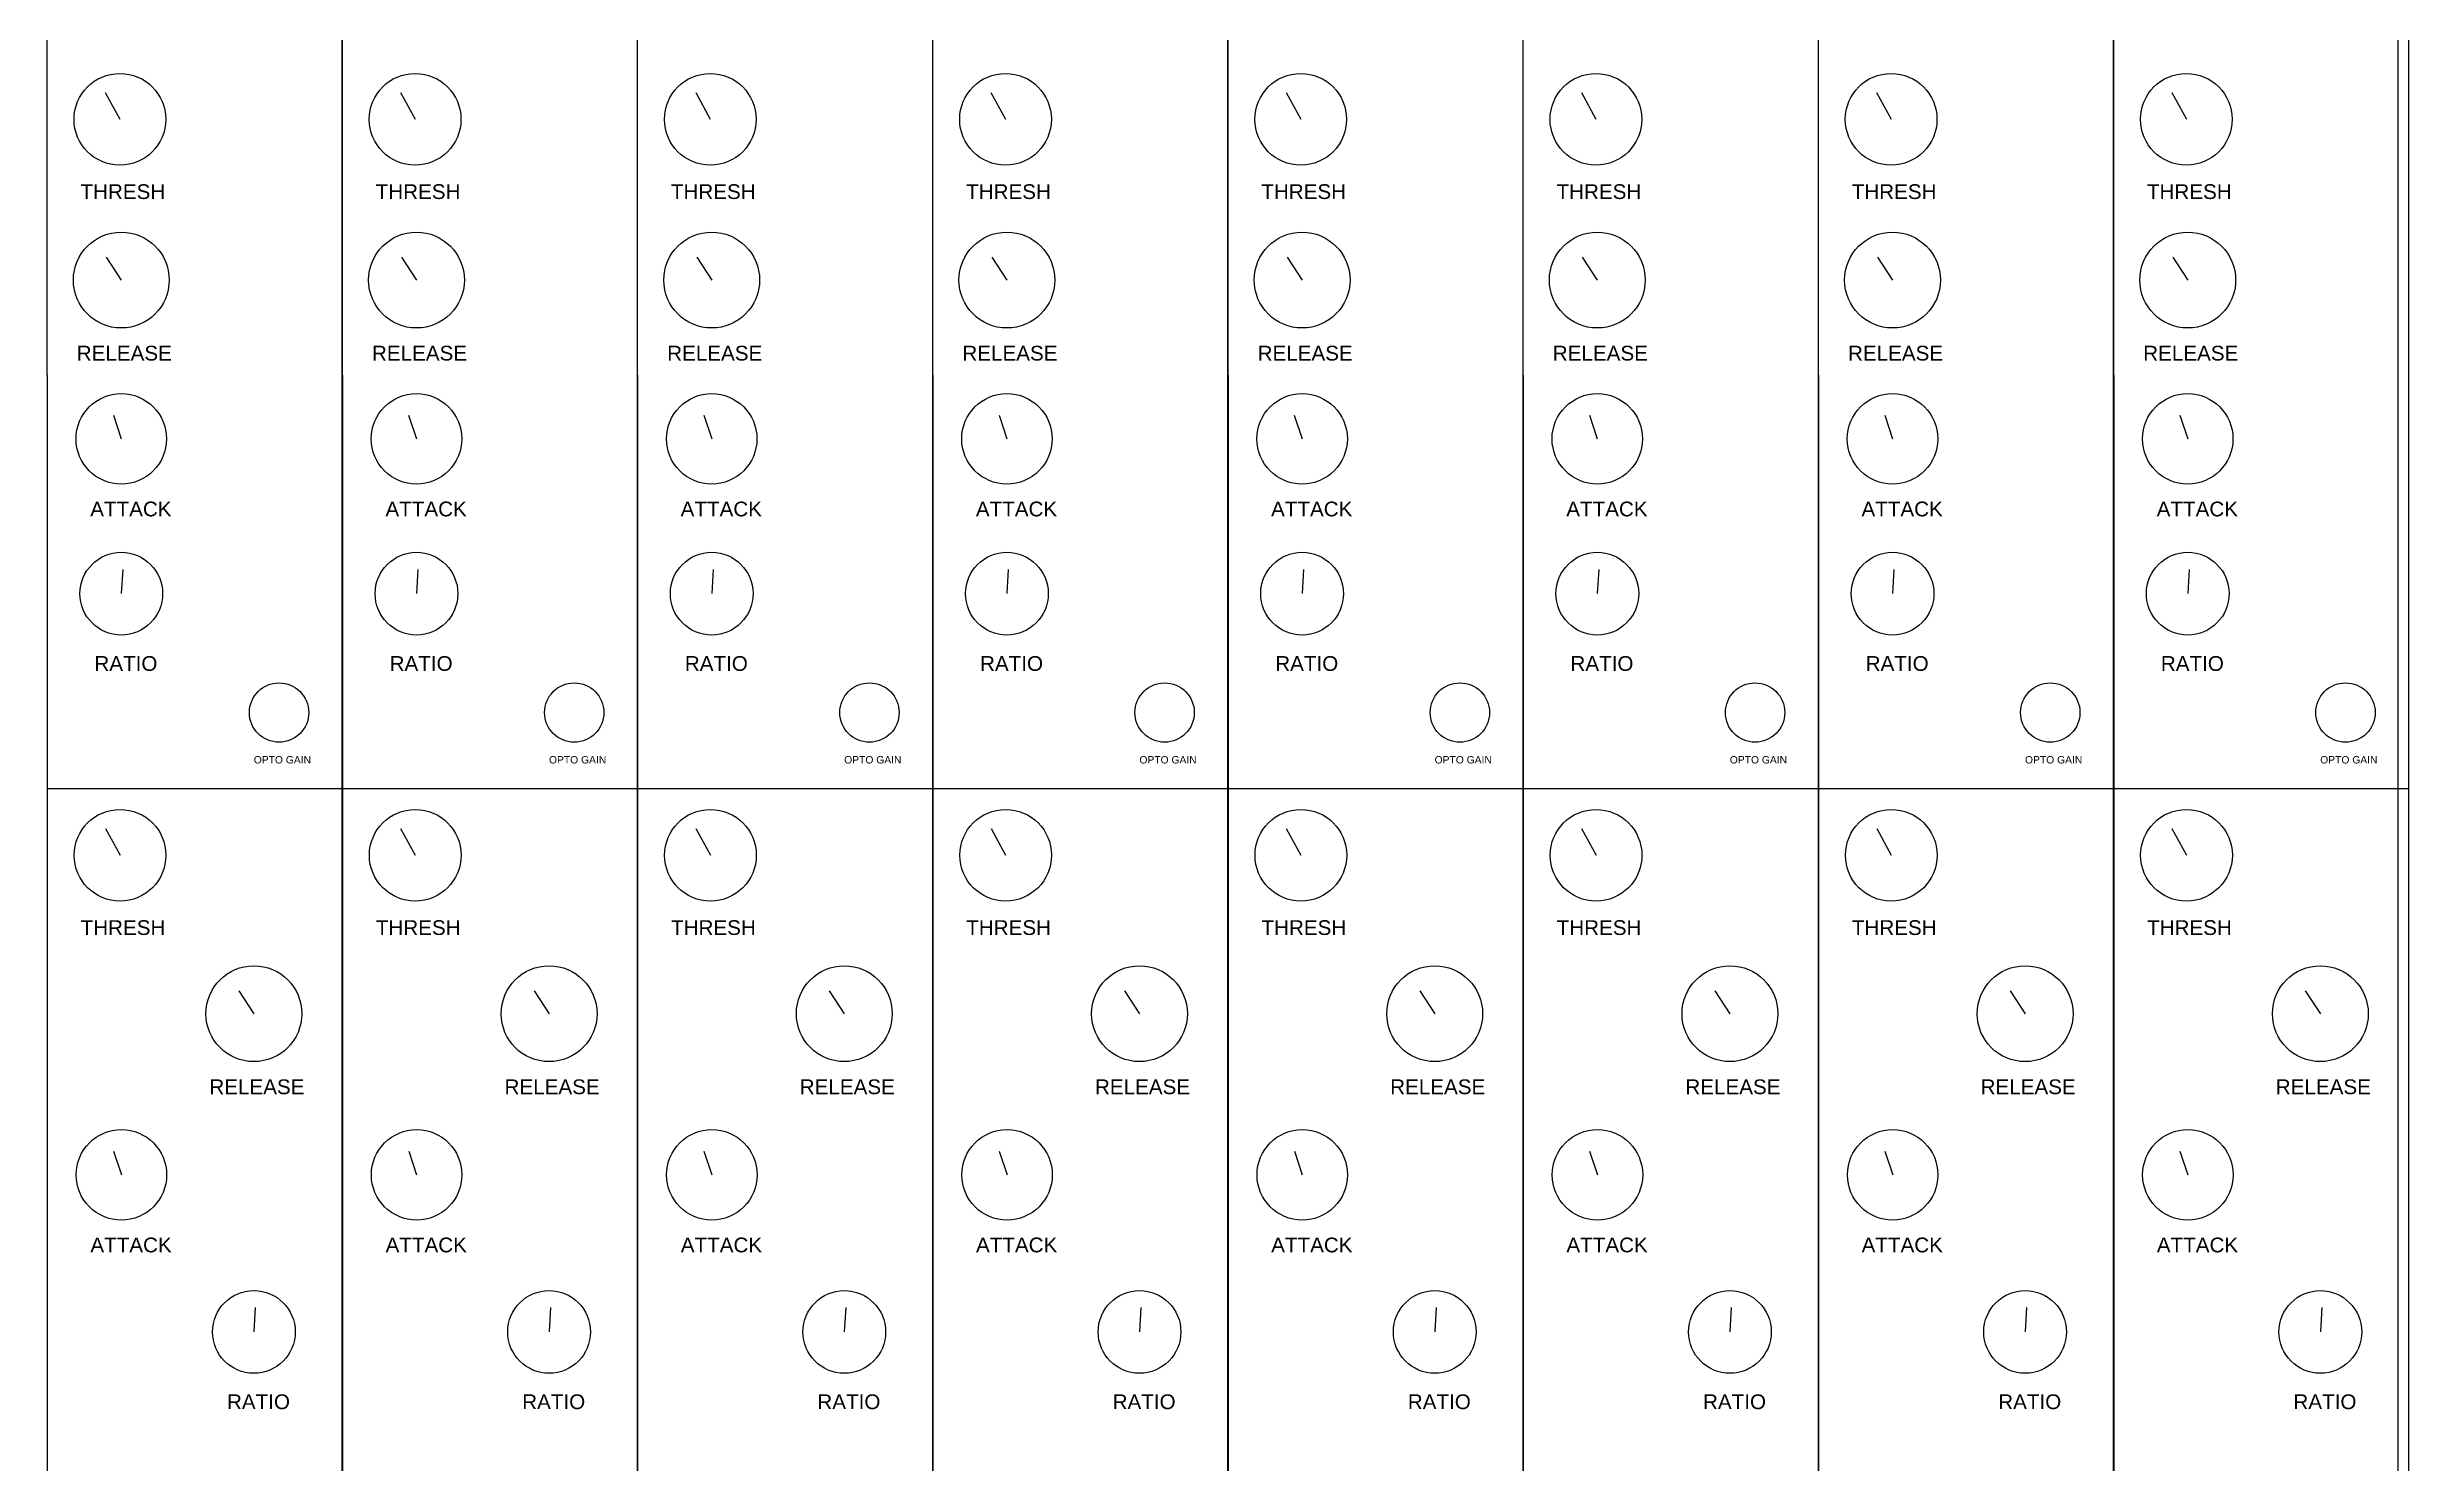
# Model space of a CAD drawing. Header units: inches. Extents: x -1200 to 6105, y -1104 to 2900.
# Drawn here: x -400 to 400, y -190 to 290 of the extents above; entities that cross this region are included whole.
import ezdxf

# ---------------------------------------------------------------- set-up
doc = ezdxf.new("R2010")
doc.units = ezdxf.units.IN
doc.header["$MEASUREMENT"] = 0
doc.layers.get('0').update_dxf_attribs({"lineweight": 25, "true_color": 0xffffff})
doc.styles.add('textstyle100', font='')
doc.styles.add('textstyle101', font='')
doc.styles.add('textstyle102', font='')
doc.styles.add('textstyle103', font='')
doc.styles.add('textstyle104', font='')
doc.styles.add('textstyle105', font='')
doc.styles.add('textstyle106', font='')
doc.styles.add('textstyle107', font='')
doc.styles.add('textstyle116', font='')
doc.styles.add('textstyle117', font='')
doc.styles.add('textstyle118', font='')
doc.styles.add('textstyle119', font='')
doc.styles.add('textstyle120', font='')
doc.styles.add('textstyle121', font='')
doc.styles.add('textstyle122', font='')
doc.styles.add('textstyle123', font='')
doc.styles.add('textstyle132', font='')
doc.styles.add('textstyle133', font='')
doc.styles.add('textstyle134', font='')
doc.styles.add('textstyle135', font='')
doc.styles.add('textstyle136', font='')
doc.styles.add('textstyle137', font='')
doc.styles.add('textstyle138', font='')
doc.styles.add('textstyle139', font='')
doc.styles.add('textstyle148', font='')
doc.styles.add('textstyle149', font='')
doc.styles.add('textstyle150', font='')
doc.styles.add('textstyle151', font='')
doc.styles.add('textstyle152', font='')
doc.styles.add('textstyle153', font='')
doc.styles.add('textstyle154', font='')
doc.styles.add('textstyle155', font='')
doc.styles.add('textstyle164', font='')
doc.styles.add('textstyle165', font='')
doc.styles.add('textstyle166', font='')
doc.styles.add('textstyle167', font='')
doc.styles.add('textstyle168', font='')
doc.styles.add('textstyle169', font='')
doc.styles.add('textstyle170', font='')
doc.styles.add('textstyle171', font='')
doc.styles.add('textstyle180', font='')
doc.styles.add('textstyle181', font='')
doc.styles.add('textstyle182', font='')
doc.styles.add('textstyle183', font='')
doc.styles.add('textstyle184', font='')
doc.styles.add('textstyle185', font='')
doc.styles.add('textstyle186', font='')
doc.styles.add('textstyle187', font='')
doc.styles.add('textstyle68', font='')
doc.styles.add('textstyle69', font='')
doc.styles.add('textstyle70', font='')
doc.styles.add('textstyle71', font='')
doc.styles.add('textstyle72', font='')
doc.styles.add('textstyle73', font='')
doc.styles.add('textstyle74', font='')
doc.styles.add('textstyle75', font='')
doc.styles.add('textstyle84', font='')
doc.styles.add('textstyle85', font='')
doc.styles.add('textstyle86', font='')
doc.styles.add('textstyle87', font='')
doc.styles.add('textstyle88', font='')
doc.styles.add('textstyle89', font='')
doc.styles.add('textstyle90', font='')
doc.styles.add('textstyle91', font='')
doc.styles.add('textstyle916', font='')
doc.styles.add('textstyle917', font='')
doc.styles.add('textstyle918', font='')
doc.styles.add('textstyle919', font='')
doc.styles.add('textstyle920', font='')
doc.styles.add('textstyle921', font='')
doc.styles.add('textstyle922', font='')
doc.styles.add('textstyle923', font='')
doc.styles.get('textstyle100').set_extended_font_data('Liberation Sans')
doc.styles.get('textstyle101').set_extended_font_data('Liberation Sans')
doc.styles.get('textstyle102').set_extended_font_data('Liberation Sans')
doc.styles.get('textstyle103').set_extended_font_data('Liberation Sans')
doc.styles.get('textstyle104').set_extended_font_data('Liberation Sans')
doc.styles.get('textstyle105').set_extended_font_data('Liberation Sans')
doc.styles.get('textstyle106').set_extended_font_data('Liberation Sans')
doc.styles.get('textstyle107').set_extended_font_data('Liberation Sans')
doc.styles.get('textstyle116').set_extended_font_data('Liberation Sans')
doc.styles.get('textstyle117').set_extended_font_data('Liberation Sans')
doc.styles.get('textstyle118').set_extended_font_data('Liberation Sans')
doc.styles.get('textstyle119').set_extended_font_data('Liberation Sans')
doc.styles.get('textstyle120').set_extended_font_data('Liberation Sans')
doc.styles.get('textstyle121').set_extended_font_data('Liberation Sans')
doc.styles.get('textstyle122').set_extended_font_data('Liberation Sans')
doc.styles.get('textstyle123').set_extended_font_data('Liberation Sans')
doc.styles.get('textstyle132').set_extended_font_data('Liberation Sans')
doc.styles.get('textstyle133').set_extended_font_data('Liberation Sans')
doc.styles.get('textstyle134').set_extended_font_data('Liberation Sans')
doc.styles.get('textstyle135').set_extended_font_data('Liberation Sans')
doc.styles.get('textstyle136').set_extended_font_data('Liberation Sans')
doc.styles.get('textstyle137').set_extended_font_data('Liberation Sans')
doc.styles.get('textstyle138').set_extended_font_data('Liberation Sans')
doc.styles.get('textstyle139').set_extended_font_data('Liberation Sans')
doc.styles.get('textstyle148').set_extended_font_data('Liberation Sans')
doc.styles.get('textstyle149').set_extended_font_data('Liberation Sans')
doc.styles.get('textstyle150').set_extended_font_data('Liberation Sans')
doc.styles.get('textstyle151').set_extended_font_data('Liberation Sans')
doc.styles.get('textstyle152').set_extended_font_data('Liberation Sans')
doc.styles.get('textstyle153').set_extended_font_data('Liberation Sans')
doc.styles.get('textstyle154').set_extended_font_data('Liberation Sans')
doc.styles.get('textstyle155').set_extended_font_data('Liberation Sans')
doc.styles.get('textstyle164').set_extended_font_data('Liberation Sans')
doc.styles.get('textstyle165').set_extended_font_data('Liberation Sans')
doc.styles.get('textstyle166').set_extended_font_data('Liberation Sans')
doc.styles.get('textstyle167').set_extended_font_data('Liberation Sans')
doc.styles.get('textstyle168').set_extended_font_data('Liberation Sans')
doc.styles.get('textstyle169').set_extended_font_data('Liberation Sans')
doc.styles.get('textstyle170').set_extended_font_data('Liberation Sans')
doc.styles.get('textstyle171').set_extended_font_data('Liberation Sans')
doc.styles.get('textstyle180').set_extended_font_data('Liberation Sans')
doc.styles.get('textstyle181').set_extended_font_data('Liberation Sans')
doc.styles.get('textstyle182').set_extended_font_data('Liberation Sans')
doc.styles.get('textstyle183').set_extended_font_data('Liberation Sans')
doc.styles.get('textstyle184').set_extended_font_data('Liberation Sans')
doc.styles.get('textstyle185').set_extended_font_data('Liberation Sans')
doc.styles.get('textstyle186').set_extended_font_data('Liberation Sans')
doc.styles.get('textstyle187').set_extended_font_data('Liberation Sans')
doc.styles.get('textstyle68').set_extended_font_data('Liberation Sans')
doc.styles.get('textstyle69').set_extended_font_data('Liberation Sans')
doc.styles.get('textstyle70').set_extended_font_data('Liberation Sans')
doc.styles.get('textstyle71').set_extended_font_data('Liberation Sans')
doc.styles.get('textstyle72').set_extended_font_data('Liberation Sans')
doc.styles.get('textstyle73').set_extended_font_data('Liberation Sans')
doc.styles.get('textstyle74').set_extended_font_data('Liberation Sans')
doc.styles.get('textstyle75').set_extended_font_data('Liberation Sans')
doc.styles.get('textstyle84').set_extended_font_data('Liberation Sans')
doc.styles.get('textstyle85').set_extended_font_data('Liberation Sans')
doc.styles.get('textstyle86').set_extended_font_data('Liberation Sans')
doc.styles.get('textstyle87').set_extended_font_data('Liberation Sans')
doc.styles.get('textstyle88').set_extended_font_data('Liberation Sans')
doc.styles.get('textstyle89').set_extended_font_data('Liberation Sans')
doc.styles.get('textstyle90').set_extended_font_data('Liberation Sans')
doc.styles.get('textstyle91').set_extended_font_data('Liberation Sans')
doc.styles.get('textstyle916').set_extended_font_data('Liberation Sans')
doc.styles.get('textstyle917').set_extended_font_data('Liberation Sans')
doc.styles.get('textstyle918').set_extended_font_data('Liberation Sans')
doc.styles.get('textstyle919').set_extended_font_data('Liberation Sans')
doc.styles.get('textstyle920').set_extended_font_data('Liberation Sans')
doc.styles.get('textstyle921').set_extended_font_data('Liberation Sans')
doc.styles.get('textstyle922').set_extended_font_data('Liberation Sans')
doc.styles.get('textstyle923').set_extended_font_data('Liberation Sans')

# ---------------------------------------------------------------- blocks, each defined once
blk = doc.blocks.new('Channelstripmodel')
for p, q in [((900.22, -1400), (900.22, 1200)), ((1000.22, -1400), (1000.22, 1200)), ((1100.22, -1400), (1100.22, 1200)), ((1200.22, -1400), (1200.22, 1200)), ((1300.22, -1400), (1300.22, 1200)), ((1400.22, -1400), (1400.22, 1200)), ((1500.22, -1400), (1500.22, 1200)), ((1600.22, -1400), (1600.22, 1200)), ((800.26, -81.03), (800.26, -1.03)), ((900.26, -81.03), (900.26, -1.03)), ((1000.26, -81.03), (1000.26, -1.03)), ((1100.26, -81.03), (1100.26, -1.03)), ((1200.26, -81.03), (1200.26, -1.03)), ((1300.26, -81.03), (1300.26, -1.03)), ((1400.26, -81.03), (1400.26, -1.03)), ((1500.26, -81.03), (1500.26, -1.03)), ((819.93, -25.3), (824.87, -34.33)), ((919.93, -25.3), (924.87, -34.33)), ((1019.93, -25.3), (1024.87, -34.33)), ((1119.93, -25.3), (1124.87, -34.33)), ((1219.93, -25.3), (1224.87, -34.33)), ((1319.93, -25.3), (1324.87, -34.33)), ((1419.93, -25.3), (1424.87, -34.33)), ((1519.93, -25.3), (1524.87, -34.33)), ((800.26, -111.03), (800.26, -81.03)), ((820.26, -81.03), (825.34, -88.78)), ((900.26, -111.03), (900.26, -81.03)), ((920.26, -81.03), (925.34, -88.78)), ((1000.26, -111.03), (1000.26, -81.03)), ((1020.26, -81.03), (1025.34, -88.78)), ((1100.26, -111.03), (1100.26, -81.03)), ((1120.26, -81.03), (1125.34, -88.78)), ((1200.26, -111.03), (1200.26, -81.03)), ((1220.26, -81.03), (1225.34, -88.78)), ((1300.26, -111.03), (1300.26, -81.03)), ((1320.26, -81.03), (1325.34, -88.78)), ((1400.26, -111.03), (1400.26, -81.03)), ((1420.26, -81.03), (1425.34, -88.78)), ((1500.26, -111.03), (1500.26, -81.03)), ((1520.26, -81.03), (1525.34, -88.78)), ((800.26, -121.03), (800.26, -101.03)), ((900.26, -121.03), (900.26, -101.03)), ((1000.26, -121.03), (1000.26, -101.03)), ((1100.26, -121.03), (1100.26, -101.03)), ((1200.26, -121.03), (1200.26, -101.03)), ((1300.26, -121.03), (1300.26, -101.03)), ((1400.26, -121.03), (1400.26, -101.03)), ((1500.26, -121.03), (1500.26, -101.03)), ((800.26, -121.03), (800.26, -451.03)), ((900.26, -121.03), (900.26, -451.03)), ((1000.26, -121.03), (1000.26, -451.03)), ((1100.26, -121.03), (1100.26, -451.03)), ((1200.26, -121.03), (1200.26, -451.03)), ((1300.26, -121.03), (1300.26, -451.03)), ((1400.26, -121.03), (1400.26, -451.03)), ((1500.26, -121.03), (1500.26, -451.03)), ((822.68, -134.52), (825.34, -142.56)), ((922.68, -134.52), (925.34, -142.56)), ((1022.68, -134.52), (1025.34, -142.56)), ((1122.68, -134.52), (1125.34, -142.56)), ((1222.68, -134.52), (1225.34, -142.56)), ((1322.68, -134.52), (1325.34, -142.56)), ((1422.68, -134.52), (1425.34, -142.56)), ((1522.68, -134.52), (1525.34, -142.56)), ((825.82, -186.77), (825.34, -194.99)), ((925.82, -186.77), (925.34, -194.99)), ((1025.82, -186.77), (1025.34, -194.99)), ((1125.82, -186.77), (1125.34, -194.99)), ((1225.82, -186.77), (1225.34, -194.99)), ((1325.82, -186.77), (1325.34, -194.99)), ((1425.82, -186.77), (1425.34, -194.99)), ((1525.82, -186.77), (1525.34, -194.99)), ((800.26, -261.03), (850.26, -261.03)), ((850.26, -261.03), (900.22, -261.03)), ((900.26, -261.03), (950.26, -261.03)), ((950.26, -261.03), (1000.22, -261.03)), ((1000.26, -261.03), (1050.26, -261.03)), ((1050.26, -261.03), (1100.22, -261.03)), ((1100.26, -261.03), (1150.26, -261.03)), ((1150.26, -261.03), (1200.22, -261.03)), ((1200.26, -261.03), (1250.26, -261.03)), ((1250.26, -261.03), (1300.22, -261.03)), ((1300.26, -261.03), (1350.26, -261.03)), ((1350.26, -261.03), (1400.22, -261.03)), ((1400.26, -261.03), (1450.26, -261.03)), ((1450.26, -261.03), (1500.22, -261.03)), ((1500.26, -261.03), (1550.26, -261.03)), ((1550.26, -261.03), (1600.22, -261.03)), ((819.97, -274.57), (824.92, -283.6)), ((919.97, -274.57), (924.92, -283.6)), ((1019.97, -274.57), (1024.92, -283.6)), ((1119.97, -274.57), (1124.92, -283.6)), ((1219.97, -274.57), (1224.92, -283.6)), ((1319.97, -274.57), (1324.92, -283.6)), ((1419.97, -274.57), (1424.92, -283.6)), ((1519.97, -274.57), (1524.92, -283.6)), ((800.3, -360.3), (800.3, -330.3)), ((865.17, -329.51), (870.26, -337.26)), ((900.3, -360.3), (900.3, -330.3)), ((965.17, -329.51), (970.26, -337.26)), ((1000.3, -360.3), (1000.3, -330.3)), ((1065.17, -329.51), (1070.26, -337.26)), ((1100.3, -360.3), (1100.3, -330.3)), ((1165.17, -329.51), (1170.26, -337.26)), ((1200.3, -360.3), (1200.3, -330.3)), ((1265.17, -329.51), (1270.26, -337.26)), ((1300.3, -360.3), (1300.3, -330.3)), ((1365.17, -329.51), (1370.26, -337.26)), ((1400.3, -360.3), (1400.3, -330.3)), ((1465.17, -329.51), (1470.26, -337.26)), ((1500.3, -360.3), (1500.3, -330.3)), ((1565.17, -329.51), (1570.26, -337.26)), ((800.3, -370.3), (800.3, -350.3)), ((900.3, -370.3), (900.3, -350.3)), ((1000.3, -370.3), (1000.3, -350.3)), ((1100.3, -370.3), (1100.3, -350.3)), ((1200.3, -370.3), (1200.3, -350.3)), ((1300.3, -370.3), (1300.3, -350.3)), ((1400.3, -370.3), (1400.3, -350.3)), ((1500.3, -370.3), (1500.3, -350.3)), ((822.72, -383.79), (825.39, -391.83)), ((922.72, -383.79), (925.39, -391.83)), ((1022.72, -383.79), (1025.39, -391.83)), ((1122.72, -383.79), (1125.39, -391.83)), ((1222.72, -383.79), (1225.39, -391.83)), ((1322.72, -383.79), (1325.39, -391.83)), ((1422.72, -383.79), (1425.39, -391.83)), ((1522.72, -383.79), (1525.39, -391.83)), ((870.73, -436.82), (870.26, -445.04)), ((970.73, -436.82), (970.26, -445.04)), ((1070.73, -436.82), (1070.26, -445.04)), ((1170.73, -436.82), (1170.26, -445.04)), ((1270.73, -436.82), (1270.26, -445.04)), ((1370.73, -436.82), (1370.26, -445.04)), ((1470.73, -436.82), (1470.26, -445.04)), ((1570.73, -436.82), (1570.26, -445.04)), ((800.26, -451.03), (800.26, -561.03)), ((900.26, -451.03), (900.26, -561.03)), ((1000.26, -451.03), (1000.26, -561.03)), ((1100.26, -451.03), (1100.26, -561.03)), ((1200.26, -451.03), (1200.26, -561.03)), ((1300.26, -451.03), (1300.26, -561.03)), ((1400.26, -451.03), (1400.26, -561.03)), ((1500.26, -451.03), (1500.26, -561.03))]:
    blk.add_line(p, q)
for centre, radius in [((824.87, -34.33), 15.53), ((924.87, -34.33), 15.53), ((1024.87, -34.33), 15.53), ((1124.87, -34.33), 15.53), ((1224.87, -34.33), 15.53), ((1324.87, -34.33), 15.53), ((1424.87, -34.33), 15.53), ((1524.87, -34.33), 15.53), ((825.34, -88.78), 16.23), ((925.34, -88.78), 16.23), ((1025.34, -88.78), 16.23), ((1125.34, -88.78), 16.23), ((1225.34, -88.78), 16.23), ((1325.34, -88.78), 16.23), ((1425.34, -88.78), 16.23), ((1525.34, -88.78), 16.23), ((825.34, -142.56), 15.32), ((925.34, -142.56), 15.32), ((1025.34, -142.56), 15.32), ((1125.34, -142.56), 15.32), ((1225.34, -142.56), 15.32), ((1325.34, -142.56), 15.32), ((1425.34, -142.56), 15.32), ((1525.34, -142.56), 15.32), ((825.34, -194.99), 14.01), ((925.34, -194.99), 14.01), ((1025.34, -194.99), 14.01), ((1125.34, -194.99), 14.01), ((1225.34, -194.99), 14.01), ((1325.34, -194.99), 14.01), ((1425.34, -194.99), 14.01), ((1525.34, -194.99), 14.01), ((878.78, -235.26), 10.05), ((978.78, -235.26), 10.05), ((1078.78, -235.26), 10.05), ((1178.78, -235.26), 10.05), ((1278.78, -235.26), 10.05), ((1378.78, -235.26), 10.05), ((1478.78, -235.26), 10.05), ((1578.78, -235.26), 10.05), ((824.92, -283.6), 15.53), ((924.92, -283.6), 15.53), ((1024.92, -283.6), 15.53), ((1124.92, -283.6), 15.53), ((1224.92, -283.6), 15.53), ((1324.92, -283.6), 15.53), ((1424.92, -283.6), 15.53), ((1524.92, -283.6), 15.53), ((870.26, -337.26), 16.23), ((970.26, -337.26), 16.23), ((1070.26, -337.26), 16.23), ((1170.26, -337.26), 16.23), ((1270.26, -337.26), 16.23), ((1370.26, -337.26), 16.23), ((1470.26, -337.26), 16.23), ((1570.26, -337.26), 16.23), ((825.39, -391.83), 15.32), ((925.39, -391.83), 15.32), ((1025.39, -391.83), 15.32), ((1125.39, -391.83), 15.32), ((1225.39, -391.83), 15.32), ((1325.39, -391.83), 15.32), ((1425.39, -391.83), 15.32), ((1525.39, -391.83), 15.32), ((870.26, -445.04), 14.01), ((970.26, -445.04), 14.01), ((1070.26, -445.04), 14.01), ((1170.26, -445.04), 14.01), ((1270.26, -445.04), 14.01), ((1370.26, -445.04), 14.01), ((1470.26, -445.04), 14.01), ((1570.26, -445.04), 14.01)]:
    blk.add_circle(centre, radius)
at = {"char_height": 1, "attachment_point": 1}
for s, insert, style in [('\\H5;THRESH', (811.52, -56.32), 'textstyle164'), ('\\H5;THRESH', (911.52, -56.32), 'textstyle165'), ('\\H5;THRESH', (1011.52, -56.32), 'textstyle166'), ('\\H5;THRESH', (1111.52, -56.32), 'textstyle167'), ('\\H5;THRESH', (1211.52, -56.32), 'textstyle168'), ('\\H5;THRESH', (1311.52, -56.32), 'textstyle169'), ('\\H5;THRESH', (1411.52, -56.32), 'textstyle170'), ('\\H5;THRESH', (1511.52, -56.32), 'textstyle171'), ('\\H5;RELEASE', (810.26, -111.03), 'textstyle100'), ('\\H5;RELEASE', (910.26, -111.03), 'textstyle101'), ('\\H5;RELEASE', (1010.26, -111.03), 'textstyle102'), ('\\H5;RELEASE', (1110.26, -111.03), 'textstyle103'), ('\\H5;RELEASE', (1210.26, -111.03), 'textstyle104'), ('\\H5;RELEASE', (1310.26, -111.03), 'textstyle105'), ('\\H5;RELEASE', (1410.26, -111.03), 'textstyle106'), ('\\H5;RELEASE', (1510.26, -111.03), 'textstyle107'), ('\\H5;ATTACK', (814.82, -163.81), 'textstyle132'), ('\\H5;ATTACK', (914.82, -163.81), 'textstyle133'), ('\\H5;ATTACK', (1014.82, -163.81), 'textstyle134'), ('\\H5;ATTACK', (1114.82, -163.81), 'textstyle135'), ('\\H5;ATTACK', (1214.82, -163.81), 'textstyle136'), ('\\H5;ATTACK', (1314.82, -163.81), 'textstyle137'), ('\\H5;ATTACK', (1414.82, -163.81), 'textstyle138'), ('\\H5;ATTACK', (1514.82, -163.81), 'textstyle139'), ('\\H5;RATIO', (816.24, -216.14), 'textstyle68'), ('\\H5;RATIO', (916.24, -216.14), 'textstyle69'), ('\\H5;RATIO', (1016.24, -216.14), 'textstyle70'), ('\\H5;RATIO', (1116.24, -216.14), 'textstyle71'), ('\\H5;RATIO', (1216.24, -216.14), 'textstyle72'), ('\\H5;RATIO', (1316.24, -216.14), 'textstyle73'), ('\\H5;RATIO', (1416.24, -216.14), 'textstyle74'), ('\\H5;RATIO', (1516.24, -216.14), 'textstyle75'), ('\\C7;\\H2.5;OPTO GAIN', (870.22, -250), 'textstyle916'), ('\\C7;\\H2.5;OPTO GAIN', (970.22, -250), 'textstyle917'), ('\\C7;\\H2.5;OPTO GAIN', (1070.22, -250), 'textstyle918'), ('\\C7;\\H2.5;OPTO GAIN', (1170.22, -250), 'textstyle919'), ('\\C7;\\H2.5;OPTO GAIN', (1270.22, -250), 'textstyle920'), ('\\C7;\\H2.5;OPTO GAIN', (1370.22, -250), 'textstyle921'), ('\\C7;\\H2.5;OPTO GAIN', (1470.22, -250), 'textstyle922'), ('\\C7;\\H2.5;OPTO GAIN', (1570.22, -250), 'textstyle923'), ('\\H5;THRESH', (811.57, -305.59), 'textstyle180'), ('\\H5;THRESH', (911.57, -305.59), 'textstyle181'), ('\\H5;THRESH', (1011.57, -305.59), 'textstyle182'), ('\\H5;THRESH', (1111.57, -305.59), 'textstyle183'), ('\\H5;THRESH', (1211.57, -305.59), 'textstyle184'), ('\\H5;THRESH', (1311.57, -305.59), 'textstyle185'), ('\\H5;THRESH', (1411.57, -305.59), 'textstyle186'), ('\\H5;THRESH', (1511.57, -305.59), 'textstyle187'), ('\\H5;RELEASE', (855.17, -359.51), 'textstyle116'), ('\\H5;RELEASE', (955.17, -359.51), 'textstyle117'), ('\\H5;RELEASE', (1055.17, -359.51), 'textstyle118'), ('\\H5;RELEASE', (1155.17, -359.51), 'textstyle119'), ('\\H5;RELEASE', (1255.17, -359.51), 'textstyle120'), ('\\H5;RELEASE', (1355.17, -359.51), 'textstyle121'), ('\\H5;RELEASE', (1455.17, -359.51), 'textstyle122'), ('\\H5;RELEASE', (1555.17, -359.51), 'textstyle123'), ('\\H5;ATTACK', (814.87, -413.08), 'textstyle148'), ('\\H5;ATTACK', (914.87, -413.08), 'textstyle149'), ('\\H5;ATTACK', (1014.87, -413.08), 'textstyle150'), ('\\H5;ATTACK', (1114.87, -413.08), 'textstyle151'), ('\\H5;ATTACK', (1214.87, -413.08), 'textstyle152'), ('\\H5;ATTACK', (1314.87, -413.08), 'textstyle153'), ('\\H5;ATTACK', (1414.87, -413.08), 'textstyle154'), ('\\H5;ATTACK', (1514.87, -413.08), 'textstyle155'), ('\\H5;RATIO', (861.15, -466.19), 'textstyle84'), ('\\H5;RATIO', (961.15, -466.19), 'textstyle85'), ('\\H5;RATIO', (1061.15, -466.19), 'textstyle86'), ('\\H5;RATIO', (1161.15, -466.19), 'textstyle87'), ('\\H5;RATIO', (1261.15, -466.19), 'textstyle88'), ('\\H5;RATIO', (1361.15, -466.19), 'textstyle89'), ('\\H5;RATIO', (1461.15, -466.19), 'textstyle90'), ('\\H5;RATIO', (1561.15, -466.19), 'textstyle91')]:
    blk.add_mtext(s, dxfattribs=dict(at, insert=insert, style=style))

msp = doc.modelspace()

# ---------------------------------------------------------------- linework, layer by layer
msp.add_line((396.52, 1096.18), (396.52, -1103.82))

# ---------------------------------------------------------------- block references
msp.add_blockref('Channelstripmodel', (-1200, 300))

doc.saveas('drawing.dxf')
